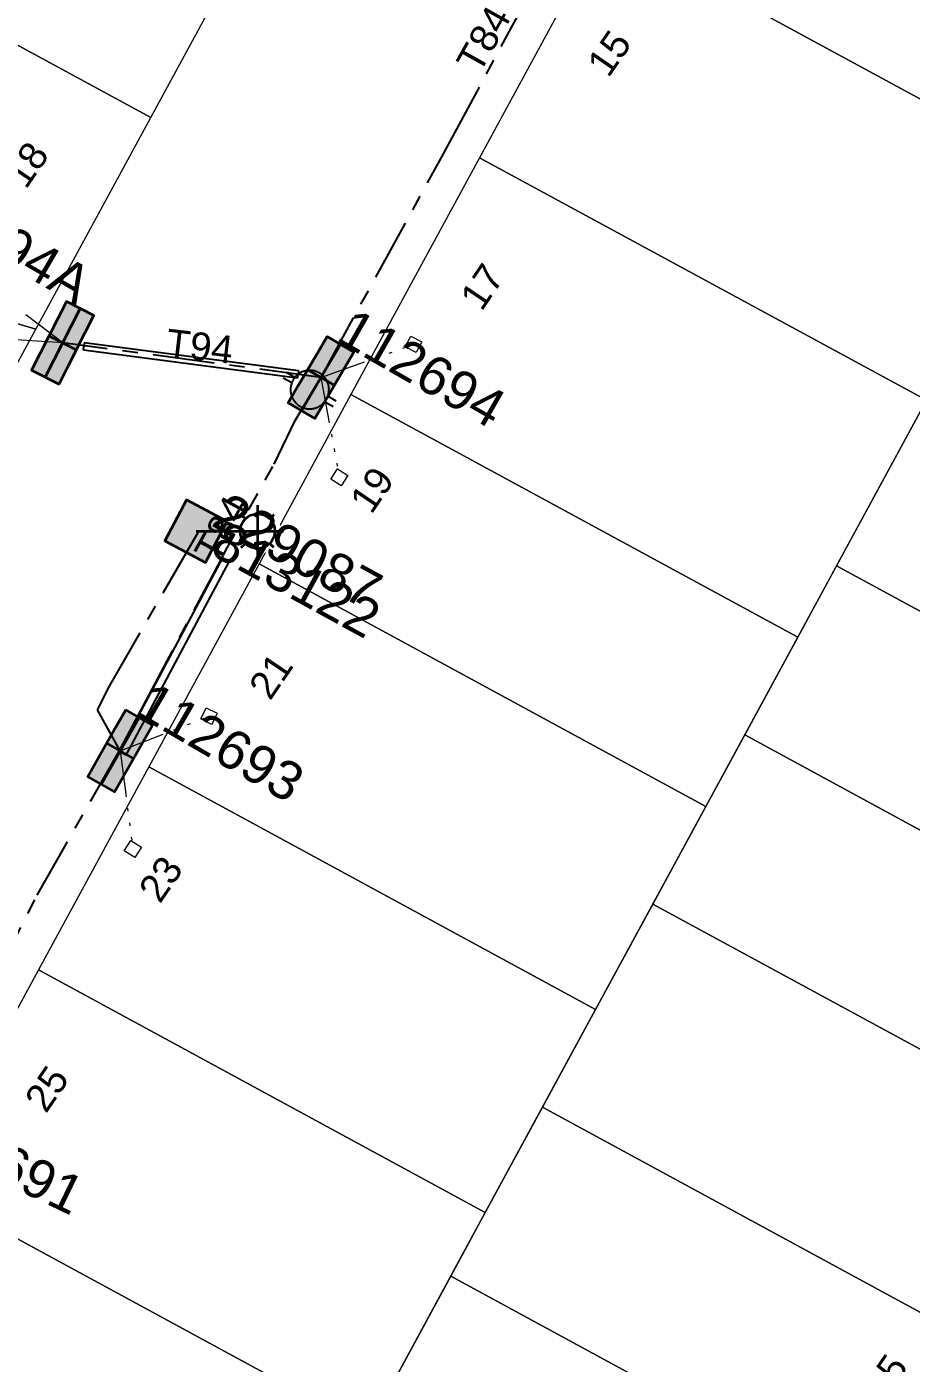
# Model space of a CAD drawing. Header units: metres. Extents: x 293418 to 294566, y 6233478 to 6234177.
# Drawn here: x 293670.1 to 293727.5, y 6233604.6 to 6233691.3 of the extents above; entities that cross this region are included whole.
import ezdxf
from ezdxf.enums import TextEntityAlignment as Align

# ---------------------------------------------------------------- set-up
doc = ezdxf.new("R2010")
doc.units = ezdxf.units.M
doc.linetypes.add('Cable Exist UG', pattern=[7, 4, -1, 1, -1])
doc.linetypes.add('PHANTOMX2', pattern=[6.6, 3, -0.75, 0.2, -0.75, 0.2, -0.75, 0.2, -0.75])
doc.layers.get('0').update_dxf_attribs({"color": 6})
for name, color, linetype, lineweight in [('_User_LV_Exist', 5, 'Continuous', 35), ('Cadastre Land Parcels_SP_EXT', 118, 'Continuous', 15), ('Mains_LV_EXT', 163, 'Continuous', 25), ('Mains_LV_SL_EXT', 135, 'Continuous', 25), ('Services_SP_EXT', 42, 'PHANTOMX2', 20)]:
    doc.layers.add(name, color=color, linetype=linetype, lineweight=lineweight)
for name, color, linetype in [('Duct_SP_EXT', 30, 'Continuous'), ('Equip_LV_EXT', 7, 'Continuous'), ('Equip_SP_SL_EXT', 7, 'Continuous'), ('SupportsUG_SP_LV_EXT', 7, 'Continuous'), ('SupportsUG_SP_LV_SL_EXT', 7, 'Continuous')]:
    doc.layers.add(name, color=color, linetype=linetype)
doc.layers.add('Features_HIDE', color=1, linetype='Continuous', plot=False)
doc.styles.add('COLUMN_LABEL', font='arial.ttf', dxfattribs={"height": 2})
doc.styles.add('iecARIAL', font='arial.ttf', dxfattribs={"height": 2})
doc.styles.add('POLE_LABEL', font='arial.ttf', dxfattribs={"height": 2})
doc.styles.add('SL_LABEL', font='arial.ttf', dxfattribs={"height": 2})
doc.styles.get("Standard").update_dxf_attribs({"font": 'arial.ttf'})

# ---------------------------------------------------------------- blocks, each defined once
blk = doc.blocks.new('SL_LANTERN_EXT')
at = {"flags": 9}
for tag, p in [('LRATECODE', (-7.4, 0)), ('LOUTREACHVOCAB', (-7.2, 0)), ('LOUTREACH', (-7, 0)), ('LANTNUMBER', (-6.6, 0)), ('LNEW', (-6.4, 0)), ('LMASTVOCAB', (-6.2, 0)), ('LMAST', (-6, 0)), ('LLAMPVOCAB', (-5.8, 0)), ('LLAMP', (-5.6, 0)), ('LEXIST', (-5.4, 0)), ('LCHARGE3PERCENT', (-5.2, 0)), ('LCHARGE3', (-5, 0)), ('LCHARGE2PERCENT', (-4.8, 0)), ('LCHARGE2', (-4.6, 0)), ('LCHARGE1PERCENT', (-4.4, 0)), ('LCHARGE1', (-4.2, 0)), ('LCATEGORY', (-4, 0)), ('LBRACKETVOCAB', (-3.8, 0)), ('LBRACKET', (-3.6, 0)), ('LKINGHEIGHT', (-3.4, 0)), ('CREPLACE', (-3.2, 0)), ('CREMOVE', (-3, 0)), ('CNUMBER', (-2.8, 0)), ('CNEW', (-2.6, 0)), ('CEXIST', (-2.4, 0)), ('USAGE', (-2.2, 0)), ('STATE', (-2, 0)), ('OWNED_BY', (-1.8, 0)), ('ORIENTATION', (-1.6, 0)), ('OPERATING_VOLTAGE', (-1.4, 0)), ('NO_PHASES', (-1.2, 0)), ('LANTERN_TYPE', (-1, 0)), ('LANTERN_PURPOSE', (-0.8, 0)), ('CONTROL_TYPE', (-0.6, 0)), ('CONSTRUCTED_VOLTAGE', (-0.4, 0))]:
    blk.add_attdef(tag, text='', height=0.001, rotation=270, dxfattribs=at).set_placement(p, align=Align.MIDDLE_LEFT)
at = {"style": 'SL_LABEL', "flags": 9}
blk.add_attdef('STREET_CODE', text='', height=0.001, rotation=270, dxfattribs=at).set_placement((0.001, 0), align=Align.MIDDLE_LEFT)
at = {"flags": 1}
blk.add_attdef('Z', (0, 0), '', height=0.001, rotation=270, dxfattribs=at)
at = {"width": 0.9}
blk.add_attdef('LNUMBER', text='', height=1, dxfattribs=at).set_placement((7, -1), align=Align.MIDDLE_LEFT)
at = {"flags": 9}
for tag, p in [('LREMOVE', (0, -7.6)), ('LREPLACE', (0, -7.8)), ('LTYPE', (0, -8)), ('LTYPEVOCAB', (0, -8.2)), ('LEGEND', (0, -8.4)), ('SUBURB', (0, -8.6)), ('STREETNAME', (0, -8.8)), ('LOCATION', (0, -9)), ('NOTES', (0, -9.2)), ('MAINTAINED_BY', (0, -9.863))]:
    blk.add_attdef(tag, text='', height=0.001, dxfattribs=at).set_placement(p, align=Align.MIDDLE_LEFT)
blk.add_attdef('OPERATED_BY', (0, -9.607), '', height=0.001, dxfattribs=at)
at = {"layer": 'Features_HIDE', "width": 0.9}
blk.add_attdef('ASSET_NUM', text='', height=1, dxfattribs=at).set_placement((7, 1), align=Align.MIDDLE_LEFT)
blk.add_wipeout([(5.688, 0), (5.061, -1.061), (4, -1.688), (2.939, -1.061), (2.313, 0), (2.939, 1.061), (4, 1.687), (5.061, 1.061)])
for p, q in [((2.939, 1.061), (3.205, 0.795)), ((4, 1.687), (4, 0)), ((5.061, 1.061), (4.795, 0.795)), ((0, 0), (4, 0)), ((2.939, -1.061), (3.205, -0.795)), ((4, 0), (5.688, 0)), ((4, 0), (4, -1.688)), ((5.061, -1.061), (4.795, -0.795))]:
    blk.add_line(p, q)
blk.add_circle((4, 0), 1.125)
blk = doc.blocks.new('CCP_EXT')
at = {"flags": 9}
for tag, p in [('STATE', (0, -1.8)), ('USAGE', (0, -1.2)), ('LEGEND', (0, -1.4)), ('LIFE_SUPPORT', (0, -1.6)), ('NOTES', (0, -2))]:
    blk.add_attdef(tag, text='', height=0.2, dxfattribs=at).set_placement(p, align=Align.MIDDLE_LEFT)
blk.add_wipeout([(0, 0.566), (0.566, 0), (0, -0.566), (-0.566, 0)])
blk.add_lwpolyline([(-0.566, 0), (0, 0.566), (0.566, 0), (0, -0.566), (-0.566, 0)])
at = {"flags": 1}
blk.add_attdef('Z', (0, 0), '', height=0.2, dxfattribs=at)
at = {"flags": 9}
for tag, p in [('CCP_TYPE', (0, 0)), ('OPERATING_VOLTAGE', (0, -0.6)), ('ORIENTATION', (0, -0.8)), ('CONSTRUCTED_VOLTAGE', (0, -0.2)), ('NO_PHASES', (0, -0.4)), ('OWNED_BY', (0, -1))]:
    blk.add_attdef(tag, text='', height=0.2, dxfattribs=at).set_placement(p, align=Align.MIDDLE_LEFT)
blk = doc.blocks.new('LV_UG_LINKS_OPEN_EXT')
at = {"layer": 'Equip_LV_EXT'}
for tag, height, flags, p in [('OPERATING_VOLTAGE', 0.2, 9, (3, -2.6)), ('CONSTRUCTED_VOLTAGE', 0.167, 9, (3.167, -1.833)), ('NO_PHASES', 0.167, 9, (3.167, -2)), ('ORIENTATION', 0.2, 9, (3, -2.8)), ('STATE', 0.2, 9, (3, -3)), ('SWITCH_TYPE', 0.2, 9, (3, -3.2)), ('USAGE', 0.2, 9, (3, -3.4)), ('OWNED_BY', 0.2, 9, (3, -3.8)), ('OPERATED_BY', 0.2, 9, (3, -4)), ('NOTES', 0.2, 9, (3, -3.6)), ('MAINTAINED_BY', 0.2, 9, (3, -4.2)), ('NUMBER_OF_PHASES', 0.2, 9, (3, -4.4)), ('TYPE', 0.2, 9, (3, -4.6)), ('Z', 0.2, 1, (3, -4.8))]:
    blk.add_attdef(tag, text='', height=height, dxfattribs=dict(at, flags=flags)).set_placement(p, align=Align.MIDDLE_LEFT)
blk.add_wipeout([(4, 1.25), (3.969, 1.25), (3.939, 1.248), (3.908, 1.247), (3.877, 1.244), (3.847, 1.241), (3.817, 1.236), (3.786, 1.232), (3.756, 1.226), (3.726, 1.22), (3.696, 1.213), (3.667, 1.205), (3.637, 1.196), (3.608, 1.187), (3.579, 1.177), (3.55, 1.166), (3.522, 1.155), (3.493, 1.143), (3.466, 1.13), (3.438, 1.117), (3.411, 1.102), (3.384, 1.088), (3.357, 1.072), (3.331, 1.056), (3.306, 1.039), (3.28, 1.022), (3.255, 1.004), (3.231, 0.985), (3.207, 0.966), (3.184, 0.947), (3.161, 0.926), (3.138, 0.905), (3.116, 0.884), (3.095, 0.862), (3.074, 0.839), (3.053, 0.816), (3.034, 0.793), (3.015, 0.769), (2.996, 0.745), (2.978, 0.72), (2.961, 0.694), (2.944, 0.669), (2.928, 0.643), (2.912, 0.616), (2.898, 0.589), (2.883, 0.562), (2.87, 0.534), (2.857, 0.507), (2.845, 0.478), (2.834, 0.45), (2.823, 0.421), (2.813, 0.392), (2.804, 0.363), (2.795, 0.333), (2.787, 0.304), (2.78, 0.274), (2.774, 0.244), (2.768, 0.214), (2.764, 0.183), (2.759, 0.153), (2.756, 0.123), (2.753, 0.092), (2.752, 0.061), (2.75, 0.031), (2.75, 0), (2.75, -0.031), (2.752, -0.061), (2.753, -0.092), (2.756, -0.123), (2.759, -0.153), (2.764, -0.183), (2.768, -0.214), (2.774, -0.244), (2.78, -0.274), (2.787, -0.304), (2.795, -0.333), (2.804, -0.363), (2.813, -0.392), (2.823, -0.421), (2.834, -0.45), (2.845, -0.478), (2.857, -0.507), (2.87, -0.534), (2.883, -0.562), (2.898, -0.589), (2.912, -0.616), (2.928, -0.643), (2.944, -0.669), (2.961, -0.694), (2.978, -0.72), (2.996, -0.745), (3.015, -0.769), (3.034, -0.793), (3.053, -0.816), (3.074, -0.839), (3.095, -0.862), (3.116, -0.884), (3.138, -0.905), (3.161, -0.926), (3.184, -0.947), (3.207, -0.966), (3.231, -0.985), (3.255, -1.004), (3.28, -1.022), (3.306, -1.039), (3.331, -1.056), (3.357, -1.072), (3.384, -1.088), (3.411, -1.102), (3.438, -1.117), (3.466, -1.13), (3.493, -1.143), (3.522, -1.155), (3.55, -1.166), (3.579, -1.177), (3.608, -1.187), (3.637, -1.196), (3.667, -1.205), (3.696, -1.213), (3.726, -1.22), (3.756, -1.226), (3.786, -1.232), (3.817, -1.236), (3.847, -1.241), (3.877, -1.244), (3.908, -1.247), (3.939, -1.248), (3.969, -1.25), (4, -1.25), (4.031, -1.25), (4.061, -1.248), (4.092, -1.247), (4.123, -1.244), (4.153, -1.241), (4.183, -1.236), (4.214, -1.232), (4.244, -1.226), (4.274, -1.22), (4.304, -1.213), (4.333, -1.205), (4.363, -1.196), (4.392, -1.187), (4.421, -1.177), (4.45, -1.166), (4.478, -1.155), (4.507, -1.143), (4.534, -1.13), (4.562, -1.117), (4.589, -1.102), (4.616, -1.088), (4.643, -1.072), (4.669, -1.056), (4.694, -1.039), (4.72, -1.022), (4.745, -1.004), (4.769, -0.985), (4.793, -0.966), (4.816, -0.947), (4.839, -0.926), (4.862, -0.905), (4.884, -0.884), (4.905, -0.862), (4.926, -0.839), (4.947, -0.816), (4.966, -0.793), (4.985, -0.769), (5.004, -0.745), (5.022, -0.72), (5.039, -0.694), (5.056, -0.669), (5.072, -0.643), (5.088, -0.616), (5.102, -0.589), (5.117, -0.562), (5.13, -0.534), (5.143, -0.507), (5.155, -0.478), (5.166, -0.45), (5.177, -0.421), (5.187, -0.392), (5.196, -0.363), (5.205, -0.333), (5.213, -0.304), (5.22, -0.274), (5.226, -0.244), (5.232, -0.214), (5.236, -0.183), (5.241, -0.153), (5.244, -0.123), (5.247, -0.092), (5.248, -0.061), (5.25, -0.031), (5.25, 0), (5.25, 0.031), (5.248, 0.061), (5.247, 0.092), (5.244, 0.123), (5.241, 0.153), (5.236, 0.183), (5.232, 0.214), (5.226, 0.244), (5.22, 0.274), (5.213, 0.304), (5.205, 0.333), (5.196, 0.363), (5.187, 0.392), (5.177, 0.421), (5.166, 0.45), (5.155, 0.478), (5.143, 0.507), (5.13, 0.534), (5.117, 0.562), (5.102, 0.589), (5.088, 0.616), (5.072, 0.643), (5.056, 0.669), (5.039, 0.694), (5.022, 0.72), (5.004, 0.745), (4.985, 0.769), (4.966, 0.793), (4.947, 0.816), (4.926, 0.839), (4.905, 0.862), (4.884, 0.884), (4.862, 0.905), (4.839, 0.926), (4.816, 0.947), (4.793, 0.966), (4.769, 0.985), (4.745, 1.004), (4.72, 1.022), (4.694, 1.039), (4.669, 1.056), (4.643, 1.072), (4.616, 1.088), (4.589, 1.102), (4.562, 1.117), (4.534, 1.13), (4.507, 1.143), (4.478, 1.155), (4.45, 1.166), (4.421, 1.177), (4.392, 1.187), (4.363, 1.196), (4.333, 1.205), (4.304, 1.213), (4.274, 1.22), (4.244, 1.226), (4.214, 1.232), (4.183, 1.236), (4.153, 1.241), (4.123, 1.244), (4.092, 1.247), (4.061, 1.248), (4.031, 1.25)]).dxf.layer = 'Equip_LV_EXT'
for p, q in [((3.792, 1.863), (3.792, 1.232)), ((4.208, 1.863), (4.208, 1.232)), ((3.792, -1.232), (3.792, -1.863)), ((4.208, -1.232), (4.208, -1.863))]:
    blk.add_line(p, q, dxfattribs=at)
at = {"layer": 'Equip_LV_EXT', "flags": 128}
blk.add_lwpolyline([(4, 1.25), (3.969, 1.25), (3.939, 1.248), (3.908, 1.247), (3.877, 1.244), (3.847, 1.241), (3.817, 1.236), (3.786, 1.232), (3.756, 1.226), (3.726, 1.22), (3.696, 1.213), (3.667, 1.205), (3.637, 1.196), (3.608, 1.187), (3.579, 1.177), (3.55, 1.166), (3.522, 1.155), (3.493, 1.143), (3.466, 1.13), (3.438, 1.117), (3.411, 1.102), (3.384, 1.088), (3.357, 1.072), (3.331, 1.056), (3.306, 1.039), (3.28, 1.022), (3.255, 1.004), (3.231, 0.985), (3.207, 0.966), (3.184, 0.947), (3.161, 0.926), (3.138, 0.905), (3.116, 0.884), (3.095, 0.862), (3.074, 0.839), (3.053, 0.816), (3.034, 0.793), (3.015, 0.769), (2.996, 0.745), (2.978, 0.72), (2.961, 0.694), (2.944, 0.669), (2.928, 0.643), (2.912, 0.616), (2.898, 0.589), (2.883, 0.562), (2.87, 0.534), (2.857, 0.507), (2.845, 0.478), (2.834, 0.45), (2.823, 0.421), (2.813, 0.392), (2.804, 0.363), (2.795, 0.333), (2.787, 0.304), (2.78, 0.274), (2.774, 0.244), (2.768, 0.214), (2.764, 0.183), (2.759, 0.153), (2.756, 0.123), (2.753, 0.092), (2.752, 0.061), (2.75, 0.031), (2.75, 0), (2.75, -0.031), (2.752, -0.061), (2.753, -0.092), (2.756, -0.123), (2.759, -0.153), (2.764, -0.183), (2.768, -0.214), (2.774, -0.244), (2.78, -0.274), (2.787, -0.304), (2.795, -0.333), (2.804, -0.363), (2.813, -0.392), (2.823, -0.421), (2.834, -0.45), (2.845, -0.478), (2.857, -0.507), (2.87, -0.534), (2.883, -0.562), (2.898, -0.589), (2.912, -0.616), (2.928, -0.643), (2.944, -0.669), (2.961, -0.694), (2.978, -0.72), (2.996, -0.745), (3.015, -0.769), (3.034, -0.793), (3.053, -0.816), (3.074, -0.839), (3.095, -0.862), (3.116, -0.884), (3.138, -0.905), (3.161, -0.926), (3.184, -0.947), (3.207, -0.966), (3.231, -0.985), (3.255, -1.004), (3.28, -1.022), (3.306, -1.039), (3.331, -1.056), (3.357, -1.072), (3.384, -1.088), (3.411, -1.102), (3.438, -1.117), (3.466, -1.13), (3.493, -1.143), (3.522, -1.155), (3.55, -1.166), (3.579, -1.177), (3.608, -1.187), (3.637, -1.196), (3.667, -1.205), (3.696, -1.213), (3.726, -1.22), (3.756, -1.226), (3.786, -1.232), (3.817, -1.236), (3.847, -1.241), (3.877, -1.244), (3.908, -1.247), (3.939, -1.248), (3.969, -1.25), (4, -1.25), (4.031, -1.25), (4.061, -1.248), (4.092, -1.247), (4.123, -1.244), (4.153, -1.241), (4.183, -1.236), (4.214, -1.232), (4.244, -1.226), (4.274, -1.22), (4.304, -1.213), (4.333, -1.205), (4.363, -1.196), (4.392, -1.187), (4.421, -1.177), (4.45, -1.166), (4.478, -1.155), (4.507, -1.143), (4.534, -1.13), (4.562, -1.117), (4.589, -1.102), (4.616, -1.088), (4.643, -1.072), (4.669, -1.056), (4.694, -1.039), (4.72, -1.022), (4.745, -1.004), (4.769, -0.985), (4.793, -0.966), (4.816, -0.947), (4.839, -0.926), (4.862, -0.905), (4.884, -0.884), (4.905, -0.862), (4.926, -0.839), (4.947, -0.816), (4.966, -0.793), (4.985, -0.769), (5.004, -0.745), (5.022, -0.72), (5.039, -0.694), (5.056, -0.669), (5.072, -0.643), (5.088, -0.616), (5.102, -0.589), (5.117, -0.562), (5.13, -0.534), (5.143, -0.507), (5.155, -0.478), (5.166, -0.45), (5.177, -0.421), (5.187, -0.392), (5.196, -0.363), (5.205, -0.333), (5.213, -0.304), (5.22, -0.274), (5.226, -0.244), (5.232, -0.214), (5.236, -0.183), (5.241, -0.153), (5.244, -0.123), (5.247, -0.092), (5.248, -0.061), (5.25, -0.031), (5.25, 0), (5.25, 0.031), (5.248, 0.061), (5.247, 0.092), (5.244, 0.123), (5.241, 0.153), (5.236, 0.183), (5.232, 0.214), (5.226, 0.244), (5.22, 0.274), (5.213, 0.304), (5.205, 0.333), (5.196, 0.363), (5.187, 0.392), (5.177, 0.421), (5.166, 0.45), (5.155, 0.478), (5.143, 0.507), (5.13, 0.534), (5.117, 0.562), (5.102, 0.589), (5.088, 0.616), (5.072, 0.643), (5.056, 0.669), (5.039, 0.694), (5.022, 0.72), (5.004, 0.745), (4.985, 0.769), (4.966, 0.793), (4.947, 0.816), (4.926, 0.839), (4.905, 0.862), (4.884, 0.884), (4.862, 0.905), (4.839, 0.926), (4.816, 0.947), (4.793, 0.966), (4.769, 0.985), (4.745, 1.004), (4.72, 1.022), (4.694, 1.039), (4.669, 1.056), (4.643, 1.072), (4.616, 1.088), (4.589, 1.102), (4.562, 1.117), (4.534, 1.13), (4.507, 1.143), (4.478, 1.155), (4.45, 1.166), (4.421, 1.177), (4.392, 1.187), (4.363, 1.196), (4.333, 1.205), (4.304, 1.213), (4.274, 1.22), (4.244, 1.226), (4.214, 1.232), (4.183, 1.236), (4.153, 1.241), (4.123, 1.244), (4.092, 1.247), (4.061, 1.248), (4.031, 1.25)], close=True, dxfattribs=at)
at = {"layer": 'Equip_LV_EXT', "flags": 9}
blk.add_attdef('ACTUAL_STATUS', text='', height=0.167, dxfattribs=at).set_placement((3.167, -1.667), align=Align.MIDDLE_LEFT)
blk = doc.blocks.new('PILLAR_EXT')
blk.add_hatch(color=256).paths.add_polyline_path([(-2.5, 1), (-2.5, -1), (2.5, -1), (2.5, 1)])
for p, q in [((0, 1), (0, -1)), ((-2.5, 0), (2.5, 0))]:
    blk.add_line(p, q)
at = {"ltscale": 10}
blk.add_line((2.5, 0), (-2.5, 0), dxfattribs=at)
blk.add_lwpolyline([(-2.5, -1), (-1.25, -1), (1.25, -1), (2.5, -1), (2.5, 1), (-2.5, 1)], close=True)
at = {"width": 0.9, "flags": 8}
blk.add_attdef('ASSET_NUM', text='', height=2, rotation=90, dxfattribs=at).set_placement((-2, 4), align=Align.MIDDLE_LEFT)
for tag, p, flags in [('OWNED_BY', (0, -0.2), 9), ('STATE', (0, -0.4), 9), ('SUPPORT_TYPE', (0, -0.6), 9), ('USAGE', (0, -0.8), 9), ('LEGEND', (0, -1), 9), ('STREETNAME', (0, -1.8), 9), ('LOCATION', (0, -1.2), 9), ('NOTES', (0, -1.4), 9), ('PARENT', (0, -1.6), 9), ('SUBURB', (0, -2), 1)]:
    blk.add_attdef(tag, p, '', height=0.2, dxfattribs=dict(flags=flags))
blk = doc.blocks.new('COLUMN_EXT')
blk.add_hatch(color=256).paths.add_polyline_path([(1.5, -1.5), (1.5, 1.5), (-1.5, 1.5), (-1.5, -1.5)])
blk.add_lwpolyline([(1.5, 1.5), (-1.5, 1.5), (-1.5, -1.5), (1.5, -1.5)], close=True)
at = {"flags": 9}
for tag, p in [('SUBURB', (-1.813, 1.8)), ('NOTES', (-1.813, 2)), ('STREETNAME', (-1.813, 1.6)), ('LOCATION', (-1.813, 1.4)), ('LEGEND', (-1.813, 1.2)), ('USAGE', (-1.813, 1)), ('STATE', (-1.813, 0.8)), ('COLUMN_TYPE', (-1.813, 0.4)), ('OWNED_BY', (-1.813, 0.6))]:
    blk.add_attdef(tag, text='', height=0.2, rotation=180, dxfattribs=at).set_placement(p, align=Align.MIDDLE_LEFT)
at = {"flags": 1}
blk.add_attdef('Z', (-1.813, 2.351), '', height=0.2, rotation=180, dxfattribs=at)
at = {"flags": 9}
for tag, style, p in [('STRUCTURE_PLANT_NUMBER', 'POLE_LABEL', (-1.813, -0.031)), ('STREET_CODE', 'COLUMN_LABEL', (-1.813, 0.2))]:
    blk.add_attdef(tag, text='', height=0.2, rotation=180, dxfattribs=dict(at, style=style)).set_placement(p, align=Align.MIDDLE_LEFT)
at = {"style": 'COLUMN_LABEL', "width": 0.9, "flags": 8}
blk.add_attdef('ASSET_NUM', text='', height=2, rotation=270, dxfattribs=at).set_placement((2, -4), align=Align.MIDDLE_LEFT)

msp = doc.modelspace()

# ---------------------------------------------------------------- linework, layer by layer
at = {"layer": 'Cadastre Land Parcels_SP_EXT', "linetype": 'Continuous'}
for points in [[(293686.934, 6233701.577), (293657.93, 6233717.325), (293653.875, 6233709.856), (293649.173, 6233701.197), (293678.177, 6233685.449), (293686.934, 6233701.577)], [(293743.787, 6233695.201), (293714.783, 6233710.95), (293707.624, 6233697.767), (293736.629, 6233682.018), (293743.787, 6233695.201)], [(293678.177, 6233685.449), (293649.173, 6233701.197), (293646.239, 6233695.793), (293641.108, 6233686.343), (293664.953, 6233673.396), (293670.708, 6233671.694), (293678.177, 6233685.449)], [(293736.629, 6233682.018), (293707.624, 6233697.767), (293699.511, 6233682.825), (293728.516, 6233667.077), (293736.629, 6233682.018)], [(293670.708, 6233671.694), (293664.953, 6233673.396), (293641.108, 6233686.343), (293640.273, 6233684.806), (293634.069, 6233673.379), (293663.072, 6233657.631), (293670.708, 6233671.694)], [(293728.516, 6233667.077), (293699.511, 6233682.825), (293691.16, 6233667.444), (293720.164, 6233651.696), (293728.516, 6233667.077)], [(293759.444, 6233653.449), (293729.845, 6233669.525), (293728.516, 6233667.077), (293722.686, 6233656.34), (293752.286, 6233640.265), (293759.444, 6233653.449)], [(293720.164, 6233651.696), (293691.16, 6233667.444), (293685.195, 6233656.458), (293714.199, 6233640.709), (293720.164, 6233651.696)], [(293714.199, 6233640.709), (293685.195, 6233656.458), (293678.036, 6233643.275), (293707.04, 6233627.526), (293714.199, 6233640.709)], [(293752.286, 6233640.265), (293722.686, 6233656.34), (293720.164, 6233651.696), (293716.721, 6233645.354), (293746.321, 6233629.279), (293752.286, 6233640.265)], [(293746.321, 6233629.279), (293716.721, 6233645.354), (293714.199, 6233640.709), (293710.756, 6233634.368), (293740.354, 6233618.293), (293746.321, 6233629.279)], [(293707.04, 6233627.526), (293678.036, 6233643.275), (293670.878, 6233630.09), (293699.882, 6233614.342), (293707.04, 6233627.526)], [(293740.354, 6233618.293), (293710.756, 6233634.368), (293707.04, 6233627.526), (293703.597, 6233621.185), (293733.196, 6233605.11), (293740.354, 6233618.293)], [(293699.882, 6233614.342), (293670.878, 6233630.09), (293663.243, 6233616.028), (293692.246, 6233600.28), (293699.882, 6233614.342)], [(293733.196, 6233605.11), (293703.597, 6233621.185), (293699.882, 6233614.342), (293697.633, 6233610.199), (293727.231, 6233594.124), (293733.196, 6233605.11)], [(293692.246, 6233600.28), (293663.243, 6233616.028), (293657.311, 6233605.102), (293659.72, 6233596.967), (293683.451, 6233584.082), (293692.246, 6233600.28)], [(293727.231, 6233594.124), (293697.633, 6233610.199), (293692.246, 6233600.28), (293691.666, 6233599.213), (293721.265, 6233583.138), (293727.231, 6233594.124)]]:
    msp.add_lwpolyline(points, close=True, dxfattribs=at)
at = {"layer": 'Duct_SP_EXT'}
for p, q in [((293673.786, 6233670.327), (293673.816, 6233670.565)), ((293673.847, 6233670.803), (293673.816, 6233670.565)), ((293682.846, 6233656.851), (293683.057, 6233656.738)), ((293683.269, 6233656.625), (293683.057, 6233656.738)), ((293676.135, 6233644.269), (293676.347, 6233644.156)), ((293676.559, 6233644.043), (293676.347, 6233644.156))]:
    msp.add_line(p, q, dxfattribs=at)
at = {"layer": 'Services_SP_EXT'}
for points in [[(293672.447, 6233670.812), (293658.786, 6233681.114)], [(293672.447, 6233670.812), (293655.402, 6233671.961)]]:
    msp.add_lwpolyline(points, dxfattribs=at)

# ---------------------------------------------------------------- block references
at = {"layer": '_User_LV_Exist'}
ref = msp.add_blockref('PILLAR_EXT', (293672.447, 6233670.812), dxfattribs=dict(at, rotation=63.07086826947919))
ref.add_attrib('ASSET_NUM', '112694A', dxfattribs={"layer": '0', "height": 2.5, "rotation": 329.83618, "style": 'iecARIAL'}).set_placement((293673.947, 6233674.312), align=Align.MIDDLE_RIGHT)
ref = msp.add_blockref('PILLAR_EXT', (293661.568, 6233616.809), dxfattribs=dict(at, rotation=62.30109079636585))
ref.add_attrib('ASSET_NUM', '112691', dxfattribs={"layer": '0', "height": 2.5, "rotation": 334.20023, "style": 'iecARIAL'}).set_placement((293663.068, 6233620.309), align=Align.MIDDLE_LEFT)
at = {"layer": 'SupportsUG_SP_LV_EXT'}
ref = msp.add_blockref('PILLAR_EXT', (293672.447, 6233670.812), dxfattribs=dict(at, rotation=63.07086826947919))
ref.add_attrib('ASSET_NUM', '112694A', dxfattribs={"layer": '0', "height": 2.5, "rotation": 329.83618, "style": 'iecARIAL'}).set_placement((293673.947, 6233674.312), align=Align.MIDDLE_RIGHT)
ref = msp.add_blockref('PILLAR_EXT', (293661.568, 6233616.809), dxfattribs=dict(at, rotation=62.30109079636585))
ref.add_attrib('ASSET_NUM', '112691', dxfattribs={"layer": '0', "height": 2.5, "rotation": 334.20023, "style": 'iecARIAL'}).set_placement((293663.068, 6233620.309), align=Align.MIDDLE_LEFT)

# ---------------------------------------------------------------- texts
at = {"layer": 'Features_HIDE'}
for s, rotation, p in [('15', 55.45163, (293707.868, 6233687.955)), ('18', 55.64287, (293670.056, 6233680.722)), ('17', 55.80986, (293699.635, 6233672.793)), ('19', 55.80986, (293692.48, 6233659.608)), ('21', 55.80986, (293685.916, 6233647.525)), ('23', 55.59734, (293678.758, 6233634.341)), ('25', 55.66458, (293671.36, 6233620.719)), ('25', 55.53561, (293725.833, 6233601.996))]:
    msp.add_text(s, height=1.8, rotation=rotation, dxfattribs=at).set_placement(p)
at = {"layer": 'Mains_LV_EXT'}
for s, rotation, p in [('T84', 60.74641, (293699.498, 6233688.204)), ('T94', 353.43923, (293679.089, 6233669.94)), ('T84', 60.94556, (293682.486, 6233656.394))]:
    msp.add_text(s, height=1.8, rotation=rotation, dxfattribs=at).set_placement(p)

# ---------------------------------------------------------------- next in the draw order: block references
at = {"layer": 'Equip_LV_EXT', "rotation": 240.1240075095093}
msp.add_blockref('LV_UG_LINKS_OPEN_EXT', (293690.477, 6233671.241), dxfattribs=at)
at = {"layer": 'Services_SP_EXT'}
for p, rotation in [((293695.226, 6233670.712), 197.5411649377654), ((293690.402, 6233662.074), 101.5411647132443), ((293681.942, 6233646.575), 198.336435805241), ((293676.998, 6233637.948), 102.3364357439199)]:
    msp.add_blockref('CCP_EXT', p, dxfattribs=dict(at, rotation=rotation))

# ---------------------------------------------------------------- next in the draw order: linework, layer by layer
at = {"layer": 'Duct_SP_EXT'}
for p, q in [((293687.759, 6233668.999), (293673.847, 6233670.803)), ((293687.698, 6233668.523), (293673.786, 6233670.327)), ((293687.698, 6233668.523), (293687.729, 6233668.761)), ((293687.759, 6233668.999), (293687.729, 6233668.761)), ((293676.135, 6233644.269), (293682.846, 6233656.851)), ((293676.559, 6233644.043), (293683.269, 6233656.625))]:
    msp.add_line(p, q, dxfattribs=at)
at = {"layer": 'Mains_LV_EXT', "linetype": 'Cable Exist UG'}
for points in [[(293689.212, 6233668.562), (293689.41, 6233668.923), (293689.41, 6233668.923), (293697.03, 6233682.85), (293697.596, 6233683.884), (293705.145, 6233697.889), (293705.647, 6233698.834), (293712.418, 6233711.281), (293712.916, 6233711.994)], [(293689.212, 6233668.562), (293672.447, 6233670.812)], [(293676.112, 6233644.306), (293677.688, 6233647.271), (293677.688, 6233647.271), (293682.866, 6233657.007), (293683.15, 6233657.541), (293686.178, 6233662.939), (293687.53, 6233665.774), (293689.212, 6233668.562)], [(293661.568, 6233616.809), (293670.789, 6233634.942), (293670.789, 6233634.942), (293676.112, 6233644.306)]]:
    msp.add_lwpolyline(points, dxfattribs=at)
at = {"layer": 'Mains_LV_SL_EXT', "linetype": 'Cable Exist UG'}
msp.add_lwpolyline([(293676.175, 6233644.313), (293674.708, 6233646.979), (293674.708, 6233646.979), (293675.474, 6233648.515), (293680.954, 6233658.016), (293681.271, 6233658.543)], dxfattribs=at)
at = {"layer": 'Services_SP_EXT'}
for points in [[(293689.212, 6233668.562), (293695.226, 6233670.712)], [(293689.212, 6233668.562), (293690.402, 6233662.074)], [(293676.175, 6233644.313), (293681.942, 6233646.575)], [(293676.175, 6233644.313), (293676.998, 6233637.948)]]:
    msp.add_lwpolyline(points, dxfattribs=at)

# ---------------------------------------------------------------- next in the draw order: block references
at = {"layer": '_User_LV_Exist'}
ref = msp.add_blockref('PILLAR_EXT', (293689.212, 6233668.562), dxfattribs=dict(at, rotation=239.5411645563258))
ref.add_attrib('ASSET_NUM', '112694', dxfattribs={"layer": '0', "height": 2.5, "rotation": 330.25034, "style": 'iecARIAL'}).set_placement((293690.712, 6233672.062), align=Align.MIDDLE_LEFT)
ref = msp.add_blockref('PILLAR_EXT', (293676.175, 6233644.313), dxfattribs=dict(at, rotation=240.3364359488873))
ref.add_attrib('ASSET_NUM', '112693', dxfattribs={"layer": '0', "height": 2.5, "rotation": 329.80787, "style": 'iecARIAL'}).set_placement((293677.675, 6233647.813), align=Align.MIDDLE_LEFT)
at = {"layer": 'SupportsUG_SP_LV_EXT'}
ref = msp.add_blockref('PILLAR_EXT', (293689.212, 6233668.562), dxfattribs=dict(at, rotation=239.5411645563258))
ref.add_attrib('ASSET_NUM', '112694', dxfattribs={"layer": '0', "height": 2.5, "rotation": 330.25034, "style": 'iecARIAL'}).set_placement((293690.712, 6233672.062), align=Align.MIDDLE_LEFT)
ref = msp.add_blockref('PILLAR_EXT', (293676.175, 6233644.313), dxfattribs=dict(at, rotation=240.3364359488873))
ref.add_attrib('ASSET_NUM', '112693', dxfattribs={"layer": '0', "height": 2.5, "rotation": 329.80787, "style": 'iecARIAL'}).set_placement((293677.675, 6233647.813), align=Align.MIDDLE_LEFT)

# ---------------------------------------------------------------- next in the draw order: block references
at = {"layer": 'Equip_SP_SL_EXT'}
ref = msp.add_blockref('SL_LANTERN_EXT', (293681.1, 6233658.582), dxfattribs=at)
ref.add_attrib('ASSET_NUM', '229087', dxfattribs={"layer": '0', "height": 2.5, "rotation": 331.31528, "style": 'iecARIAL'}).set_placement((293682.6, 6233660.082), align=Align.MIDDLE_LEFT)

# ---------------------------------------------------------------- next in the draw order: block references
at = {"layer": 'SupportsUG_SP_LV_SL_EXT'}
ref = msp.add_blockref('COLUMN_EXT', (293681.1, 6233658.582), dxfattribs=dict(at, rotation=332.049031291963))
ref.add_attrib('ASSET_NUM', '813122', dxfattribs={"layer": '0', "height": 2.5, "rotation": 331.28966, "style": 'COLUMN_LABEL'}).set_placement((293683.1, 6233659.332), align=Align.TOP_LEFT)

# ---------------------------------------------------------------- next in the draw order: block references
at = {"layer": '_User_LV_Exist'}
ref = msp.add_blockref('SL_LANTERN_EXT', (293681.1, 6233658.582), dxfattribs=at)
ref.add_attrib('ASSET_NUM', '229087', dxfattribs={"layer": '0', "height": 2.5, "rotation": 331.31528, "style": 'iecARIAL'}).set_placement((293682.6, 6233660.082), align=Align.MIDDLE_LEFT)

# ---------------------------------------------------------------- next in the draw order: block references
ref = msp.add_blockref('COLUMN_EXT', (293681.1, 6233658.582), dxfattribs=dict(at, rotation=332.049031291963))
ref.add_attrib('ASSET_NUM', '813122', dxfattribs={"layer": '0', "height": 2.5, "rotation": 331.28966, "style": 'COLUMN_LABEL'}).set_placement((293683.1, 6233659.332), align=Align.TOP_LEFT)

doc.saveas('drawing.dxf')
